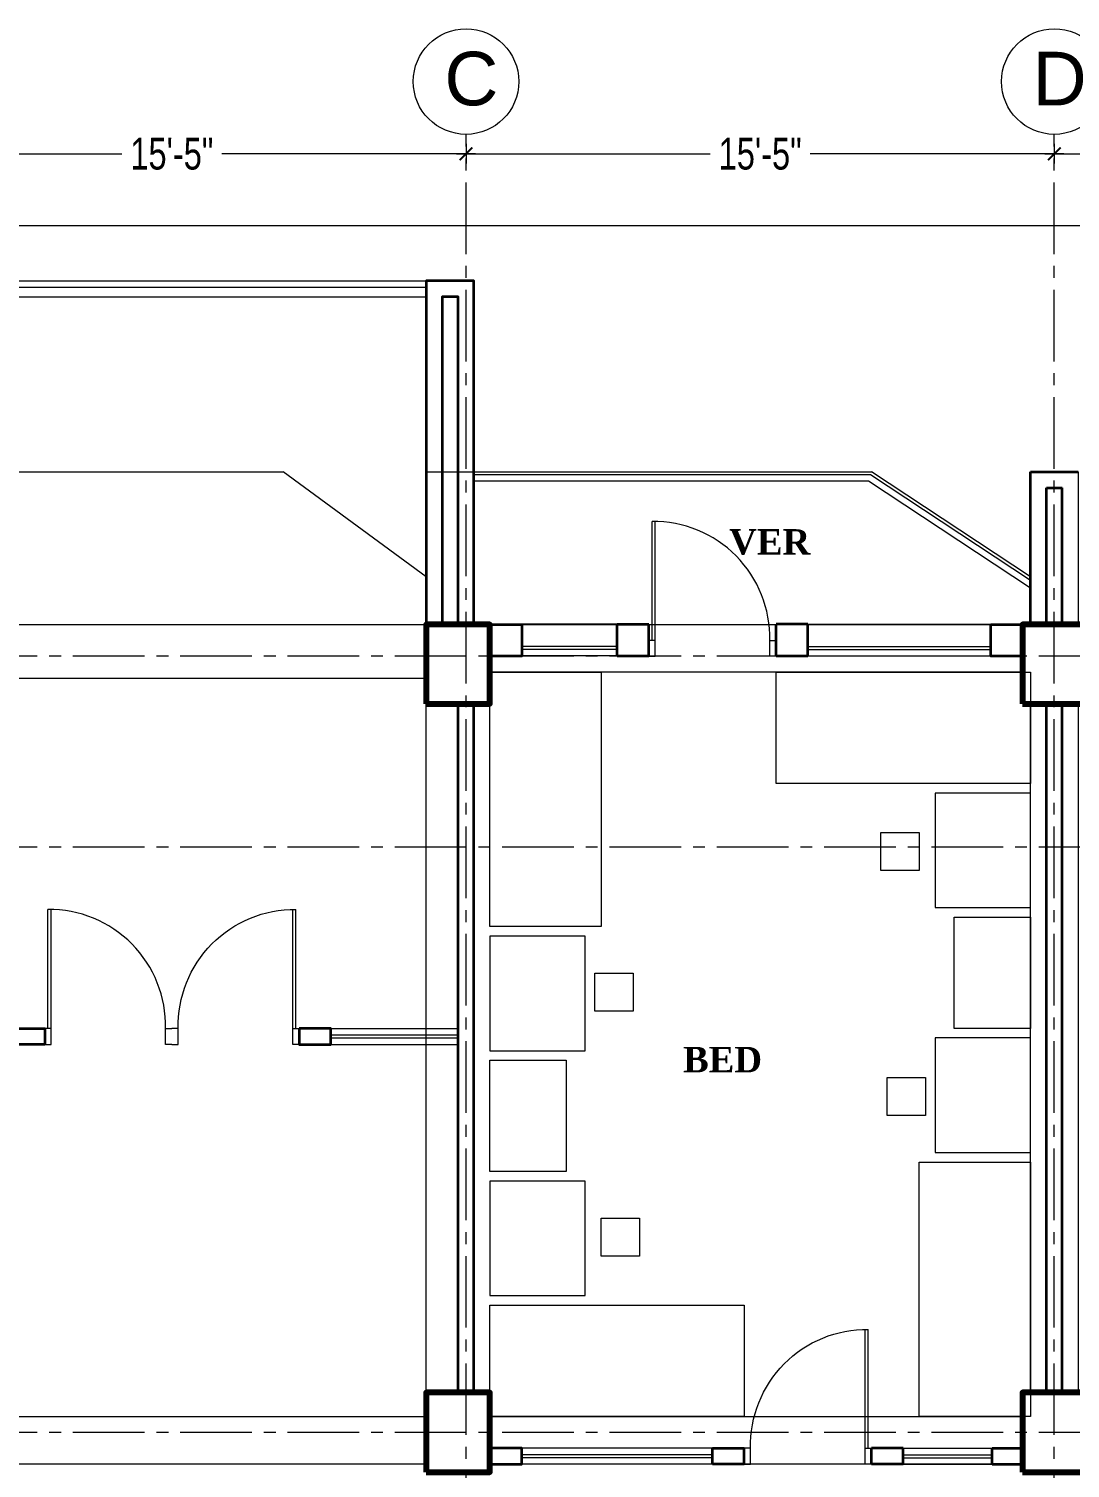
# Model space of a CAD drawing. Header units: feet. Extents: x 25261344 to 25389498, y 30010528 to 30074588.
# Drawn here: x 25378682.9 to 25379010.4, y 30072580.4 to 30073033 of the extents above; entities that cross this region are included whole.
import ezdxf

# ---------------------------------------------------------------- set-up
doc = ezdxf.new("R2010")
doc.units = ezdxf.units.FT
doc.header["$LTSCALE"] = 30
doc.header["$MEASUREMENT"] = 0
doc.header["$PDMODE"] = 32
doc.header["$PDSIZE"] = 15
doc.linetypes.add('CENTER2', pattern=[1.125, 0.75, -0.125, 0.125, -0.125])
doc.linetypes.add('DASHED', pattern=[0.75, 0.5, -0.25])
doc.layers.get('0').update_dxf_attribs({"lineweight": 5})
for name, color, linetype, lineweight in [('Column', 1, 'Continuous', 80), ('Dim-1', 7, 'Continuous', 9), ('Door', 32, 'Continuous', 5), ('Furnitures', 251, 'Continuous', 9), ('GRADE BEAM', 2, 'Continuous', 20), ('grid text', 252, 'CENTER2', 9), ('line 2', 7, 'Continuous', 13), ('rail', 224, 'Continuous', 9), ('TEXT', 7, 'Continuous', 18), ('WALL', 7, 'Continuous', 35), ('WIN', 142, 'Continuous', 20)]:
    doc.layers.add(name, color=color, linetype=linetype, lineweight=lineweight)
doc.styles.add('RomanS', font='swissl.ttf')
doc.styles.get("Standard").update_dxf_attribs({"font": 'timesbd.ttf'})
doc.styles.add('SWIS_LT', font='swisscl.ttf')
doc.dimstyles.new('dim-02', dxfattribs={"dimtxt": 8, "dimasz": 3, "dimexe": 3, "dimexo": 3, "dimgap": 2, "dimtad": 0, "dimdec": 0, "dimzin": 0, "dimdsep": 46, "dimlunit": 4, "dimtxsty": 'SWIS_LT', "dimblk": 'ARCHTICK', "dimcen": 2, "dimdle": 3, "dimclrd": 256, "dimclre": 256, "dimclrt": 256, "dimadec": 0, "dimazin": 0, "dimtfac": 1, "dimtdec": 0, "dimtix": 1, "dimtmove": 0, "dimatfit": 3, "dimfxl": 0, "dimfrac": 2, "dimtolj": 1, "dimtzin": 1, "dimlwd": -1, "dimarcsym": 0})

# ---------------------------------------------------------------- blocks, each defined once
blk = doc.blocks.new('FG')
at = {"layer": 'Door'}
for p, q in [((-2, -5), (-2, -42.39)), ((-1, -5), (-1, -42.39))]:
    blk.add_line(p, q, dxfattribs=at)
for points in [[(-40, 0), (-38, 0), (-38, -5), (-40, -5)], [(0, 0), (-2, 0), (-2, -5), (0, -5)]]:
    blk.add_lwpolyline(points, dxfattribs=at)
blk.add_arc((-1.44, -5.83), 36.57, 178.7054, 270.6905, dxfattribs=at)
blk = doc.blocks.new('_ArchTick')
at = {"color": 0, "linetype": 'ByBlock', "const_width": 0.15}
blk.add_lwpolyline([(-0.5, -0.5), (0.5, 0.5)], dxfattribs=at)
blk = doc.blocks.new('*D118')
at = {"lineweight": -2}
for p, q in [((25359791.96, 30072996.78), (25359791.96, 30072990.65)), ((25359976.96, 30072996.78), (25359976.96, 30072990.65))]:
    blk.add_line(p, q, dxfattribs=at)
for p, q in [((25359788.96, 30072993.65), (25359868.77, 30072993.65)), ((25359979.96, 30072993.65), (25359900.14, 30072993.65))]:
    blk.add_line(p, q)
at = {"layer": 'Defpoints', "color": 0}
for p in [(25359791.96, 30072999.78), (25359976.96, 30072999.78), (25359976.96, 30072993.65)]:
    blk.add_point(p, dxfattribs=at)
at = {"xscale": 4, "yscale": 4, "zscale": 4, "rotation": 180}
blk.add_blockref('_ArchTick', (25359791.96, 30072993.65), dxfattribs=at)
at = {"xscale": 4, "yscale": 4, "zscale": 4}
blk.add_blockref('_ArchTick', (25359976.96, 30072993.65), dxfattribs=at)
at = {"insert": (25359884.46, 30072993.65), "char_height": 10, "attachment_point": 5, "style": 'SWIS_LT'}
blk.add_mtext('\\A1;15\'-5"', dxfattribs=at)
blk = doc.blocks.new('*D119')
at = {"lineweight": -2}
for p, q in [((25359976.96, 30072996.78), (25359976.96, 30072990.65)), ((25360161.96, 30072996.78), (25360161.96, 30072990.65))]:
    blk.add_line(p, q, dxfattribs=at)
for p, q in [((25359973.96, 30072993.65), (25360053.77, 30072993.65)), ((25360164.96, 30072993.65), (25360085.14, 30072993.65))]:
    blk.add_line(p, q)
at = {"layer": 'Defpoints', "color": 0}
for p in [(25359976.96, 30072999.78), (25360161.96, 30072999.78), (25360161.96, 30072993.65)]:
    blk.add_point(p, dxfattribs=at)
at = {"xscale": 4, "yscale": 4, "zscale": 4, "rotation": 180}
blk.add_blockref('_ArchTick', (25359976.96, 30072993.65), dxfattribs=at)
at = {"xscale": 4, "yscale": 4, "zscale": 4}
blk.add_blockref('_ArchTick', (25360161.96, 30072993.65), dxfattribs=at)
at = {"insert": (25360069.46, 30072993.65), "char_height": 10, "attachment_point": 5, "style": 'SWIS_LT'}
blk.add_mtext('\\A1;15\'-5"', dxfattribs=at)
blk = doc.blocks.new('*D120')
at = {"lineweight": -2}
for p, q in [((25360161.96, 30072996.78), (25360161.96, 30072990.65)), ((25360346.96, 30072996.78), (25360346.96, 30072990.65))]:
    blk.add_line(p, q, dxfattribs=at)
for p, q in [((25360158.96, 30072993.65), (25360238.77, 30072993.65)), ((25360349.96, 30072993.65), (25360270.14, 30072993.65))]:
    blk.add_line(p, q)
at = {"layer": 'Defpoints', "color": 0}
for p in [(25360161.96, 30072999.78), (25360346.96, 30072999.78), (25360346.96, 30072993.65)]:
    blk.add_point(p, dxfattribs=at)
at = {"xscale": 4, "yscale": 4, "zscale": 4, "rotation": 180}
blk.add_blockref('_ArchTick', (25360161.96, 30072993.65), dxfattribs=at)
at = {"xscale": 4, "yscale": 4, "zscale": 4}
blk.add_blockref('_ArchTick', (25360346.96, 30072993.65), dxfattribs=at)
at = {"insert": (25360254.46, 30072993.65), "char_height": 10, "attachment_point": 5, "style": 'SWIS_LT'}
blk.add_mtext('\\A1;15\'-5"', dxfattribs=at)
blk = doc.blocks.new('*D172')
at = {"layer": 'Defpoints', "color": 0}
for p in [(25379896.91, 30072971.12), (25378442.91, 30072893.7), (25379896.91, 30072785.7)]:
    blk.add_point(p, dxfattribs=at)
at = {"layer": 'Dim-1', "lineweight": -2}
for p, q in [((25378442.91, 30072961.12), (25378442.91, 30072974.12)), ((25379896.91, 30072961.12), (25379896.91, 30072974.12))]:
    blk.add_line(p, q, dxfattribs=at)
at = {"layer": 'Dim-1'}
for p, q in [((25378439.91, 30072971.12), (25379154.46, 30072971.12)), ((25379899.91, 30072971.12), (25379185.36, 30072971.12))]:
    blk.add_line(p, q, dxfattribs=at)
at = {"layer": 'Dim-1', "xscale": 3, "yscale": 3, "zscale": 3, "rotation": 180}
blk.add_blockref('_ArchTick', (25378442.91, 30072971.12), dxfattribs=at)
at = {"layer": 'Dim-1', "xscale": 3, "yscale": 3, "zscale": 3}
blk.add_blockref('_ArchTick', (25379896.91, 30072971.12), dxfattribs=at)
at = {"layer": 'Dim-1', "insert": (25379169.91, 30072971.12), "char_height": 8, "attachment_point": 5, "style": 'SWIS_LT'}
blk.add_mtext('\\A1;121\'-2"', dxfattribs=at)
blk = doc.blocks.new('*D173')
at = {"layer": 'Defpoints', "color": 0}
for p in [(25378627.91, 30072953.7), (25378398.11, 30072113.7), (25379367.91, 30072113.7)]:
    blk.add_point(p, dxfattribs=at)
at = {"layer": 'Dim-1'}
for p, q in [((25378398.11, 30072956.7), (25378398.11, 30072540.9)), ((25378398.11, 30072110.7), (25378398.11, 30072526.5))]:
    blk.add_line(p, q, dxfattribs=at)
at = {"layer": 'Dim-1', "lineweight": -2}
for p, q in [((25378408.11, 30072953.7), (25378395.11, 30072953.7)), ((25378408.11, 30072113.7), (25378395.11, 30072113.7))]:
    blk.add_line(p, q, dxfattribs=at)
at = {"layer": 'Dim-1', "xscale": 3, "yscale": 3, "zscale": 3}
for p, rotation in [((25378398.11, 30072953.7), 90), ((25378398.11, 30072113.7), 270)]:
    blk.add_blockref('_ArchTick', p, dxfattribs=dict(at, rotation=rotation))
at = {"layer": 'Dim-1', "insert": (25378398.11, 30072533.7), "char_height": 8, "attachment_point": 5, "rotation": 90, "style": 'SWIS_LT'}
blk.add_mtext("\\A1;70'", dxfattribs=at)
blk = doc.blocks.new('T B')
at = {"layer": 'GRADE BEAM'}
for points in [[(25352618.54, 30069446.57), (25352633.54, 30069446.57), (25352633.54, 30069398.57), (25352618.54, 30069398.57)], [(25352808.54, 30069446.57), (25352823.54, 30069446.57), (25352823.54, 30069398.57), (25352808.54, 30069398.57)], [(25352618.54, 30069398.57), (25352618.54, 30069381.57), (25352458.54, 30069381.57), (25352458.54, 30069398.57)], [(25352806.04, 30069398.57), (25352806.04, 30069383.57), (25352638.54, 30069383.57), (25352638.54, 30069398.57)], [(25352618.54, 30069373.57), (25352633.54, 30069373.57), (25352633.54, 30069157.07), (25352618.54, 30069157.07)], [(25352808.54, 30069373.57), (25352823.54, 30069373.57), (25352823.54, 30069157.07), (25352808.54, 30069157.07)], [(25352618.54, 30069149.57), (25352618.54, 30069134.57), (25352456.04, 30069134.57), (25352456.04, 30069149.57)], [(25352806.04, 30069149.57), (25352806.04, 30069134.57), (25352638.54, 30069134.57), (25352638.54, 30069149.57)]]:
    blk.add_lwpolyline(points, close=True, dxfattribs=at)
blk = doc.blocks.new('COL2')
at = {"layer": 'Column'}
for points in [[(345, -25), (365, -25), (365, 0), (345, 0)], [(532.5, -25), (552.5, -25), (552.5, 0), (532.5, 0)], [(345, -266.5), (365, -266.5), (365, -241.5), (345, -241.5)], [(532.5, -266.5), (552.5, -266.5), (552.5, -241.5), (532.5, -241.5)]]:
    blk.add_lwpolyline(points, close=True, dxfattribs=at)
at = {"layer": 'GRADE BEAM'}
blk.add_blockref('T B', (-25352273.54, -30069398.57), dxfattribs=at)
blk = doc.blocks.new('DGFGSDFG')
at = {"layer": 'grid text'}
for p, q in [((25359976.96, 30072118.41), (25359976.96, 30072999.78)), ((25360161.96, 30072118.41), (25360161.96, 30072999.78)), ((25361090.85, 30072835.7), (25359529.41, 30072835.7)), ((25361090.85, 30072775.7), (25359529.41, 30072775.7)), ((25361090.85, 30072591.7), (25359529.41, 30072591.7))]:
    blk.add_line(p, q, dxfattribs=at)
at = {"layer": 'grid text', "linetype": 'Continuous'}
for centre in [(25359976.96, 30073016.37), (25360161.96, 30073016.37)]:
    blk.add_circle(centre, 16.59, dxfattribs=at)
at = {"layer": 'grid text', "char_height": 16.842, "attachment_point": 1, "style": 'RomanS'}
for s, insert in [('{\\C256;C}', (25359970.15, 30073025.74)), ('{\\C256;D}', (25360155.15, 30073025.74))]:
    blk.add_mtext_dynamic_manual_height_columns(s, width=25.401, gutter_width=84.21, heights=[32.6], dxfattribs=dict(at, insert=insert))
for base, p1, p2, picture, middle in [((25359976.96, 30072993.65), (25359791.96, 30072999.78), (25359976.96, 30072999.78), '*D118', (25359884.46, 30072993.65)), ((25360161.96, 30072993.65), (25359976.96, 30072999.78), (25360161.96, 30072999.78), '*D119', (25360069.46, 30072993.65)), ((25360346.96, 30072993.65), (25360161.96, 30072999.78), (25360346.96, 30072999.78), '*D120', (25360254.46, 30072993.65))]:
    dim = blk.add_linear_dim(base=base, p1=p1, p2=p2, dimstyle='dim-02', override={"dimtxt": 10, "dimtmove": 1, "dimfxl": 10})
    dim.commit()
    dim.dimension.update_dxf_attribs({"geometry": picture, "text_midpoint": middle})

msp = doc.modelspace()

# ---------------------------------------------------------------- linework, layer by layer
at = {"layer": 'Furnitures'}
for points in [[(25378827.91, 30072750.7), (25378827.91, 30072830.7), (25378862.91, 30072830.7), (25378862.91, 30072750.7)], [(25378917.91, 30072830.7), (25378997.91, 30072830.7), (25378997.91, 30072795.7), (25378917.91, 30072795.7)], [(25378997.91, 30072792.7), (25378967.91, 30072792.7), (25378967.91, 30072756.7), (25378997.91, 30072756.7)], [(25378950.9, 30072780.31), (25378962.9, 30072780.31), (25378962.9, 30072768.31), (25378950.9, 30072768.31)], [(25378997.91, 30072718.7), (25378973.91, 30072718.7), (25378973.91, 30072753.7), (25378997.91, 30072753.7)], [(25378827.91, 30072711.7), (25378857.91, 30072711.7), (25378857.91, 30072747.7), (25378827.91, 30072747.7)], [(25378872.93, 30072724.08), (25378860.93, 30072724.08), (25378860.93, 30072736.08), (25378872.93, 30072736.08)], [(25378997.91, 30072715.7), (25378967.91, 30072715.7), (25378967.91, 30072679.7), (25378997.91, 30072679.7)], [(25378827.91, 30072708.7), (25378851.91, 30072708.7), (25378851.91, 30072673.7), (25378827.91, 30072673.7)], [(25378827.91, 30072708.7), (25378851.91, 30072708.7), (25378851.91, 30072673.7), (25378827.91, 30072673.7)], [(25378952.89, 30072703.31), (25378964.89, 30072703.31), (25378964.89, 30072691.31), (25378952.89, 30072691.31)], [(25378997.91, 30072676.7), (25378997.91, 30072596.7), (25378962.91, 30072596.7), (25378962.91, 30072676.7)], [(25378827.91, 30072634.7), (25378857.91, 30072634.7), (25378857.91, 30072670.7), (25378827.91, 30072670.7)], [(25378874.92, 30072647.08), (25378862.92, 30072647.08), (25378862.92, 30072659.08), (25378874.92, 30072659.08)], [(25378907.91, 30072596.7), (25378827.91, 30072596.7), (25378827.91, 30072631.7), (25378907.91, 30072631.7)]]:
    msp.add_lwpolyline(points, close=True, dxfattribs=at)
at = {"layer": 'line 2'}
for p, q in [((25378627.91, 30072953.7), (25378822.91, 30072953.7)), ((25378822.91, 30072893.7), (25378947.91, 30072893.7)), ((25378997.91, 30072860.7), (25378947.91, 30072893.7))]:
    msp.add_line(p, q, dxfattribs=at)
at = {"layer": 'line 2', "linetype": 'DASHED', "ltscale": 20}
for p in [(25378642.91, 30072893.7), (25378807.91, 30072860.7)]:
    msp.add_line(p, (25378762.91, 30072893.7), dxfattribs=at)
at = {"layer": 'rail'}
for p, q in [((25378642.91, 30072951.7), (25378807.91, 30072951.7)), ((25378642.91, 30072948.7), (25378807.91, 30072948.7)), ((25378947.61, 30072892.7), (25378822.91, 30072892.7)), ((25378997.91, 30072859.5), (25378947.61, 30072892.7)), ((25378947.01, 30072890.7), (25378822.91, 30072890.7)), ((25378997.91, 30072857.1), (25378947.01, 30072890.7))]:
    msp.add_line(p, q, dxfattribs=at)
at = {"layer": 'WALL', "ltscale": 10}
for p, q in [((25378997.91, 30072845.7), (25378997.91, 30072893.7)), ((25378997.91, 30072893.7), (25379012.91, 30072893.7)), ((25379002.91, 30072845.7), (25379002.91, 30072888.7)), ((25379002.91, 30072888.7), (25379007.91, 30072888.7)), ((25379007.91, 30072845.7), (25379007.91, 30072888.7)), ((25378867.91, 30072845.82), (25378877.91, 30072845.82)), ((25378917.91, 30072835.82), (25378917.91, 30072845.82)), ((25378927.91, 30072845.82), (25378917.91, 30072845.82)), ((25378927.91, 30072835.82), (25378927.91, 30072845.82)), ((25378867.91, 30072835.82), (25378877.91, 30072835.82)), ((25378917.91, 30072835.82), (25378927.91, 30072835.82)), ((25378817.91, 30072604.2), (25378817.91, 30072820.7)), ((25378822.91, 30072604.2), (25378822.91, 30072820.7)), ((25379002.91, 30072604.2), (25379002.91, 30072820.7)), ((25379007.91, 30072604.2), (25379007.91, 30072820.7)), ((25378897.91, 30072581.7), (25378897.91, 30072586.7)), ((25378897.91, 30072586.7), (25378907.91, 30072586.7)), ((25378907.91, 30072581.7), (25378907.91, 30072586.7)), ((25378957.91, 30072586.7), (25378947.91, 30072586.7)), ((25378985.91, 30072586.7), (25378995.41, 30072586.7)), ((25378907.91, 30072581.7), (25378897.91, 30072581.7)), ((25378957.91, 30072581.7), (25378947.91, 30072581.7)), ((25378985.91, 30072581.7), (25378995.41, 30072581.7))]:
    msp.add_line(p, q, dxfattribs=at)
for points in [[(25378822.91, 30072845.7), (25378822.91, 30072953.7), (25378807.91, 30072953.7), (25378807.91, 30072845.7)], [(25378817.91, 30072845.7), (25378817.91, 30072948.7), (25378812.91, 30072948.7), (25378812.91, 30072845.7)], [(25378867.91, 30072835.82), (25378867.91, 30072845.82)], [(25378877.91, 30072835.82), (25378877.91, 30072845.82)], [(25378827.91, 30072581.7), (25378837.91, 30072581.7), (25378837.91, 30072586.7), (25378827.91, 30072586.7)], [(25378947.91, 30072581.7), (25378947.91, 30072586.7)], [(25378957.91, 30072581.7), (25378957.91, 30072586.7)], [(25378985.91, 30072581.7), (25378985.91, 30072586.7)]]:
    msp.add_lwpolyline(points, dxfattribs=at)
for points in [[(25378827.91, 30072845.7), (25378837.91, 30072845.7), (25378837.91, 30072835.7), (25378827.91, 30072835.7)], [(25378985.41, 30072845.7), (25378995.41, 30072845.7), (25378995.41, 30072835.7), (25378985.41, 30072835.7)], [(25378687.91, 30072713.7), (25378677.91, 30072713.7), (25378677.91, 30072718.7), (25378687.91, 30072718.7)], [(25378767.91, 30072718.7), (25378767.91, 30072713.7), (25378777.91, 30072713.7), (25378777.91, 30072718.7)]]:
    msp.add_lwpolyline(points, close=True, dxfattribs=at)
at = {"layer": 'WIN'}
for p, q in [((25378867.91, 30072845.82), (25378837.91, 30072845.82)), ((25378927.91, 30072845.82), (25378987.91, 30072845.82)), ((25378867.91, 30072838.82), (25378837.91, 30072838.82)), ((25378927.91, 30072838.82), (25378985.41, 30072838.82)), ((25378867.91, 30072837.82), (25378837.91, 30072837.82)), ((25378867.91, 30072835.82), (25378837.91, 30072835.82)), ((25378927.91, 30072837.82), (25378985.41, 30072837.82)), ((25378927.91, 30072835.82), (25378987.91, 30072835.82)), ((25378777.91, 30072718.7), (25378817.91, 30072718.7)), ((25378777.91, 30072716.7), (25378817.91, 30072716.7)), ((25378777.91, 30072715.7), (25378817.91, 30072715.7)), ((25378777.91, 30072713.7), (25378817.91, 30072713.7)), ((25378897.91, 30072586.7), (25378837.91, 30072586.7)), ((25378957.91, 30072586.7), (25378985.91, 30072586.7)), ((25378897.91, 30072584.7), (25378837.91, 30072584.7)), ((25378897.91, 30072583.7), (25378837.91, 30072583.7)), ((25378897.91, 30072581.7), (25378837.91, 30072581.7)), ((25378957.91, 30072584.7), (25378985.91, 30072584.7)), ((25378957.91, 30072583.7), (25378985.91, 30072583.7)), ((25378957.91, 30072581.7), (25378985.91, 30072581.7))]:
    msp.add_line(p, q, dxfattribs=at)

# ---------------------------------------------------------------- block references
msp.add_blockref('DGFGSDFG', (18843.45, 0))
at = {"layer": 'Dim-1'}
msp.add_blockref('COL2', (25378462.91, 30072845.7), dxfattribs=at)
at = {"layer": 'Door', "color": 2, "rotation": 180}
for p in [(25378877.91, 30072835.7), (25378687.91, 30072713.7)]:
    msp.add_blockref('FG', p, dxfattribs=at)
at = {"layer": 'Door', "color": 2, "xscale": -1, "rotation": 180}
for p in [(25378767.91, 30072713.7), (25378947.91, 30072581.7)]:
    msp.add_blockref('FG', p, dxfattribs=at)

# ---------------------------------------------------------------- texts
at = {"layer": 'TEXT', "ltscale": 10, "char_height": 8, "width": 179.7812, "attachment_point": 7}
for s, insert in [('VER', (25378903.15, 30072867.49)), ('BED', (25378888.67, 30072704.87))]:
    msp.add_mtext(s, dxfattribs=dict(at, insert=insert))

# ---------------------------------------------------------------- dimensions: what is measured, and where the dimension line sits
at = {"layer": 'Dim-1'}
dim = msp.add_linear_dim(base=(25379896.91, 30072971.12), p1=(25378442.91, 30072893.7), p2=(25379896.91, 30072785.7), dimstyle='dim-02', override={"dimtxt": 8, "dimfxl": 10}, dxfattribs=at)
dim.commit()
dim.dimension.update_dxf_attribs({"geometry": '*D172', "text_midpoint": (25379169.91, 30072971.12)})
dim = msp.add_linear_dim(base=(25378398.11, 30072113.7), p1=(25378627.91, 30072953.7), p2=(25379367.91, 30072113.7), angle=90, dimstyle='dim-02', override={"dimtxt": 8, "dimfxl": 10}, dxfattribs=at)
dim.commit()
dim.dimension.update_dxf_attribs({"geometry": '*D173', "text_midpoint": (25378398.11, 30072533.7)})

doc.saveas('drawing.dxf')
